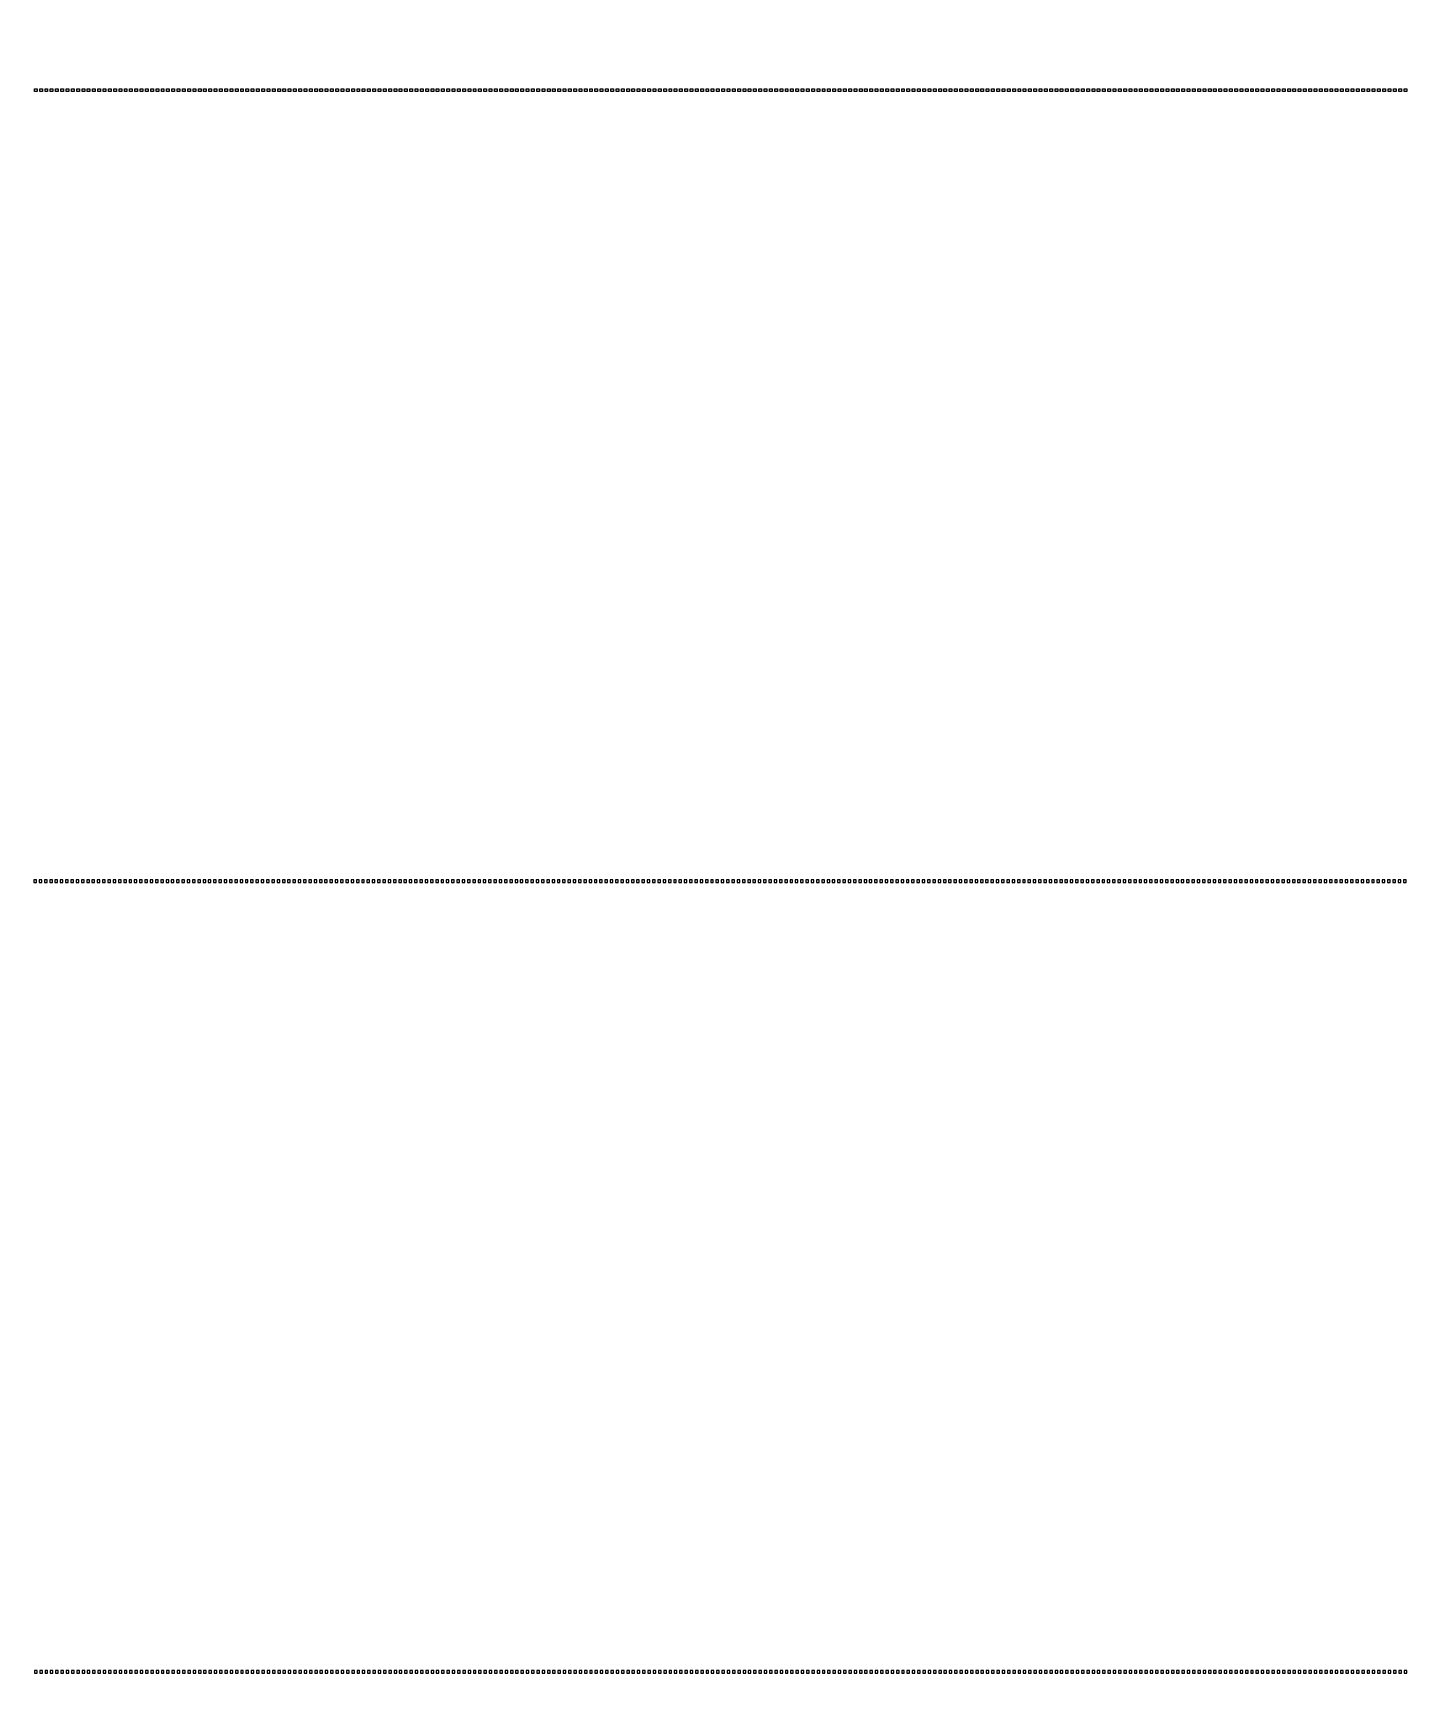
# Model space of a CAD drawing. Header units: inches. Extents: x 734146 to 834146, y 204695 to 304695.
# Drawn here: x 744162 to 745722, y 260605 to 262499 of the extents above; entities that cross this region are included whole.
import ezdxf

# ---------------------------------------------------------------- set-up
doc = ezdxf.new("R2010")
doc.units = ezdxf.units.IN
doc.header["$MEASUREMENT"] = 0

# ---------------------------------------------------------------- blocks, each defined once
blk = doc.blocks.new('*U79')
blk.add_lwpolyline([(-1.5, -1.5), (1.5, -1.5), (1.5, 1.5), (-1.5, 1.5)], close=True)
blk = doc.blocks.new('*U80')
at = {"color": 0, "linetype": 'ByBlock', "lineweight": -2, "transparency": 16777216}
for p in [(1710, 0), (1716, 0), (1722, 0), (1728, 0), (1734, 0), (1740, 0), (1746, 0), (1752, 0), (1758, 0), (1764, 0), (1770, 0), (1776, 0), (1782, 0), (1788, 0), (1794, 0), (1800, 0), (1806, 0), (1812, 0), (1818, 0), (1824, 0), (1830, 0), (1836, 0), (1842, 0), (1848, 0), (1854, 0), (1860, 0), (1866, 0), (1872, 0), (1878, 0), (1884, 0), (1890, 0), (1896, 0), (1902, 0), (1908, 0), (1914, 0), (1920, 0), (1926, 0), (1932, 0), (1938, 0), (1944, 0), (1950, 0), (1956, 0), (1962, 0), (1968, 0), (1974, 0), (1980, 0), (1986, 0), (1992, 0), (1998, 0), (2004, 0), (2010, 0), (2016, 0), (2022, 0), (2028, 0), (2034, 0), (2040, 0), (2046, 0), (2052, 0), (2058, 0), (2064, 0), (2070, 0), (2076, 0), (2082, 0), (2088, 0), (2094, 0), (2100, 0), (2106, 0), (2112, 0), (2118, 0), (2124, 0), (2130, 0), (2136, 0), (2142, 0), (2148, 0), (2154, 0), (2160, 0), (2166, 0), (2172, 0), (2178, 0), (2184, 0), (2190, 0), (2196, 0), (2202, 0), (2208, 0), (2214, 0), (2220, 0), (2226, 0), (2232, 0), (2238, 0), (2244, 0), (2250, 0), (2256, 0), (2262, 0), (2268, 0), (2274, 0), (2280, 0), (2286, 0), (2292, 0), (2298, 0), (2304, 0), (2310, 0), (2316, 0), (2322, 0), (2328, 0), (2334, 0), (2340, 0), (2346, 0), (2352, 0), (2358, 0), (2364, 0), (2370, 0), (2376, 0), (2382, 0), (2388, 0), (2394, 0), (2400, 0), (2406, 0), (2412, 0), (2418, 0), (2424, 0), (2430, 0), (2436, 0), (2442, 0), (2448, 0), (2454, 0), (2460, 0), (2466, 0), (2472, 0), (2478, 0), (2484, 0), (2490, 0), (2496, 0), (2502, 0), (2508, 0), (2514, 0), (2520, 0), (2526, 0), (2532, 0), (2538, 0), (2544, 0), (2550, 0), (2556, 0), (2562, 0), (2568, 0), (2574, 0), (2580, 0), (2586, 0), (2592, 0), (2598, 0), (2604, 0), (2610, 0), (2616, 0), (2622, 0), (2628, 0), (2634, 0), (2640, 0), (2646, 0), (2652, 0), (2658, 0), (2664, 0), (2670, 0), (2676, 0), (2682, 0), (2688, 0), (2694, 0), (2700, 0), (2706, 0), (2712, 0), (2718, 0), (2724, 0), (2730, 0), (2736, 0), (2742, 0), (2748, 0), (2754, 0), (2760, 0), (2766, 0), (2772, 0), (2778, 0), (2784, 0), (2790, 0), (2796, 0), (2802, 0), (2808, 0), (2814, 0), (2820, 0), (2826, 0), (2832, 0), (2838, 0), (2844, 0), (2850, 0), (2856, 0), (2862, 0), (2868, 0), (2874, 0), (2880, 0), (2886, 0), (2892, 0), (2898, 0), (2904, 0), (2910, 0), (2916, 0), (2922, 0), (2928, 0), (2934, 0), (2940, 0), (2946, 0), (2952, 0), (2958, 0), (2964, 0), (2970, 0), (2976, 0), (2982, 0), (2988, 0), (2994, 0), (3000, 0), (3006, 0), (3012, 0), (3018, 0), (3024, 0), (3030, 0), (3036, 0), (3042, 0), (3048, 0), (3054, 0), (3060, 0), (3066, 0), (3072, 0), (3078, 0), (3084, 0), (3090, 0), (3096, 0), (3102, 0), (3108, 0), (3114, 0), (3120, 0), (3126, 0), (3132, 0), (3138, 0), (3144, 0), (3150, 0), (3156, 0), (3162, 0), (3168, 0), (3174, 0), (3180, 0), (3186, 0), (3192, 0), (3198, 0), (3204, 0), (3210, 0), (3216, 0), (3222, 0), (3228, 0), (3234, 0), (3240, 0), (3246, 0), (3252, 0), (3258, 0), (3264, 0)]:
    blk.add_blockref('*U79', p, dxfattribs=at)

msp = doc.modelspace()

# ---------------------------------------------------------------- linework, layer by layer
for points in [[(744163.6, 262436.1), (744166.6, 262436.1), (744166.6, 262433.1), (744163.6, 262433.1)], [(744169.6, 262436.1), (744172.6, 262436.1), (744172.6, 262433.1), (744169.6, 262433.1)], [(744175.6, 262436.1), (744178.6, 262436.1), (744178.6, 262433.1), (744175.6, 262433.1)], [(744181.6, 262436.1), (744184.6, 262436.1), (744184.6, 262433.1), (744181.6, 262433.1)], [(744187.6, 262436.1), (744190.6, 262436.1), (744190.6, 262433.1), (744187.6, 262433.1)], [(744193.6, 262436.1), (744196.6, 262436.1), (744196.6, 262433.1), (744193.6, 262433.1)], [(744199.6, 262436.1), (744202.6, 262436.1), (744202.6, 262433.1), (744199.6, 262433.1)], [(744205.6, 262436.1), (744208.6, 262436.1), (744208.6, 262433.1), (744205.6, 262433.1)], [(744211.6, 262436.1), (744214.6, 262436.1), (744214.6, 262433.1), (744211.6, 262433.1)], [(744217.6, 262436.1), (744220.6, 262436.1), (744220.6, 262433.1), (744217.6, 262433.1)], [(744223.6, 262436.1), (744226.6, 262436.1), (744226.6, 262433.1), (744223.6, 262433.1)], [(744229.6, 262436.1), (744232.6, 262436.1), (744232.6, 262433.1), (744229.6, 262433.1)], [(744235.6, 262436.1), (744238.6, 262436.1), (744238.6, 262433.1), (744235.6, 262433.1)], [(744241.6, 262436.1), (744244.6, 262436.1), (744244.6, 262433.1), (744241.6, 262433.1)], [(744247.6, 262436.1), (744250.6, 262436.1), (744250.6, 262433.1), (744247.6, 262433.1)], [(744253.6, 262436.1), (744256.6, 262436.1), (744256.6, 262433.1), (744253.6, 262433.1)], [(744259.6, 262436.1), (744262.6, 262436.1), (744262.6, 262433.1), (744259.6, 262433.1)], [(744265.6, 262436.1), (744268.6, 262436.1), (744268.6, 262433.1), (744265.6, 262433.1)], [(744271.6, 262436.1), (744274.6, 262436.1), (744274.6, 262433.1), (744271.6, 262433.1)], [(744277.6, 262436.1), (744280.6, 262436.1), (744280.6, 262433.1), (744277.6, 262433.1)], [(744283.6, 262436.1), (744286.6, 262436.1), (744286.6, 262433.1), (744283.6, 262433.1)], [(744289.6, 262436.1), (744292.6, 262436.1), (744292.6, 262433.1), (744289.6, 262433.1)], [(744295.6, 262436.1), (744298.6, 262436.1), (744298.6, 262433.1), (744295.6, 262433.1)], [(744301.6, 262436.1), (744304.6, 262436.1), (744304.6, 262433.1), (744301.6, 262433.1)], [(744307.6, 262436.1), (744310.6, 262436.1), (744310.6, 262433.1), (744307.6, 262433.1)], [(744313.6, 262436.1), (744316.6, 262436.1), (744316.6, 262433.1), (744313.6, 262433.1)], [(744319.6, 262436.1), (744322.6, 262436.1), (744322.6, 262433.1), (744319.6, 262433.1)], [(744325.6, 262436.1), (744328.6, 262436.1), (744328.6, 262433.1), (744325.6, 262433.1)], [(744331.6, 262436.1), (744334.6, 262436.1), (744334.6, 262433.1), (744331.6, 262433.1)], [(744337.6, 262436.1), (744340.6, 262436.1), (744340.6, 262433.1), (744337.6, 262433.1)], [(744343.6, 262436.1), (744346.6, 262436.1), (744346.6, 262433.1), (744343.6, 262433.1)], [(744349.6, 262436.1), (744352.6, 262436.1), (744352.6, 262433.1), (744349.6, 262433.1)], [(744355.6, 262436.1), (744358.6, 262436.1), (744358.6, 262433.1), (744355.6, 262433.1)], [(744361.6, 262436.1), (744364.6, 262436.1), (744364.6, 262433.1), (744361.6, 262433.1)], [(744367.6, 262436.1), (744370.6, 262436.1), (744370.6, 262433.1), (744367.6, 262433.1)], [(744373.6, 262436.1), (744376.6, 262436.1), (744376.6, 262433.1), (744373.6, 262433.1)], [(744379.6, 262436.1), (744382.6, 262436.1), (744382.6, 262433.1), (744379.6, 262433.1)], [(744385.6, 262436.1), (744388.6, 262436.1), (744388.6, 262433.1), (744385.6, 262433.1)], [(744391.6, 262436.1), (744394.6, 262436.1), (744394.6, 262433.1), (744391.6, 262433.1)], [(744397.6, 262436.1), (744400.6, 262436.1), (744400.6, 262433.1), (744397.6, 262433.1)], [(744403.6, 262436.1), (744406.6, 262436.1), (744406.6, 262433.1), (744403.6, 262433.1)], [(744409.6, 262436.1), (744412.6, 262436.1), (744412.6, 262433.1), (744409.6, 262433.1)], [(744415.6, 262436.1), (744418.6, 262436.1), (744418.6, 262433.1), (744415.6, 262433.1)], [(744421.6, 262436.1), (744424.6, 262436.1), (744424.6, 262433.1), (744421.6, 262433.1)], [(744427.6, 262436.1), (744430.6, 262436.1), (744430.6, 262433.1), (744427.6, 262433.1)], [(744433.6, 262436.1), (744436.6, 262436.1), (744436.6, 262433.1), (744433.6, 262433.1)], [(744439.6, 262436.1), (744442.6, 262436.1), (744442.6, 262433.1), (744439.6, 262433.1)], [(744445.6, 262436.1), (744448.6, 262436.1), (744448.6, 262433.1), (744445.6, 262433.1)], [(744451.6, 262436.1), (744454.6, 262436.1), (744454.6, 262433.1), (744451.6, 262433.1)], [(744457.6, 262436.1), (744460.6, 262436.1), (744460.6, 262433.1), (744457.6, 262433.1)], [(744463.6, 262436.1), (744466.6, 262436.1), (744466.6, 262433.1), (744463.6, 262433.1)], [(744469.6, 262436.1), (744472.6, 262436.1), (744472.6, 262433.1), (744469.6, 262433.1)], [(744475.6, 262436.1), (744478.6, 262436.1), (744478.6, 262433.1), (744475.6, 262433.1)], [(744481.6, 262436.1), (744484.6, 262436.1), (744484.6, 262433.1), (744481.6, 262433.1)], [(744487.6, 262436.1), (744490.6, 262436.1), (744490.6, 262433.1), (744487.6, 262433.1)], [(744493.6, 262436.1), (744496.6, 262436.1), (744496.6, 262433.1), (744493.6, 262433.1)], [(744499.6, 262436.1), (744502.6, 262436.1), (744502.6, 262433.1), (744499.6, 262433.1)], [(744505.6, 262436.1), (744508.6, 262436.1), (744508.6, 262433.1), (744505.6, 262433.1)], [(744511.6, 262436.1), (744514.6, 262436.1), (744514.6, 262433.1), (744511.6, 262433.1)], [(744517.6, 262436.1), (744520.6, 262436.1), (744520.6, 262433.1), (744517.6, 262433.1)], [(744523.6, 262436.1), (744526.6, 262436.1), (744526.6, 262433.1), (744523.6, 262433.1)], [(744529.6, 262436.1), (744532.6, 262436.1), (744532.6, 262433.1), (744529.6, 262433.1)], [(744535.6, 262436.1), (744538.6, 262436.1), (744538.6, 262433.1), (744535.6, 262433.1)], [(744541.6, 262436.1), (744544.6, 262436.1), (744544.6, 262433.1), (744541.6, 262433.1)], [(744547.6, 262436.1), (744550.6, 262436.1), (744550.6, 262433.1), (744547.6, 262433.1)], [(744553.6, 262436.1), (744556.6, 262436.1), (744556.6, 262433.1), (744553.6, 262433.1)], [(744559.6, 262436.1), (744562.6, 262436.1), (744562.6, 262433.1), (744559.6, 262433.1)], [(744565.6, 262436.1), (744568.6, 262436.1), (744568.6, 262433.1), (744565.6, 262433.1)], [(744571.6, 262436.1), (744574.6, 262436.1), (744574.6, 262433.1), (744571.6, 262433.1)], [(744577.6, 262436.1), (744580.6, 262436.1), (744580.6, 262433.1), (744577.6, 262433.1)], [(744583.6, 262436.1), (744586.6, 262436.1), (744586.6, 262433.1), (744583.6, 262433.1)], [(744589.6, 262436.1), (744592.6, 262436.1), (744592.6, 262433.1), (744589.6, 262433.1)], [(744595.6, 262436.1), (744598.6, 262436.1), (744598.6, 262433.1), (744595.6, 262433.1)], [(744601.6, 262436.1), (744604.6, 262436.1), (744604.6, 262433.1), (744601.6, 262433.1)], [(744607.6, 262436.1), (744610.6, 262436.1), (744610.6, 262433.1), (744607.6, 262433.1)], [(744613.6, 262436.1), (744616.6, 262436.1), (744616.6, 262433.1), (744613.6, 262433.1)], [(744619.6, 262436.1), (744622.6, 262436.1), (744622.6, 262433.1), (744619.6, 262433.1)], [(744625.6, 262436.1), (744628.6, 262436.1), (744628.6, 262433.1), (744625.6, 262433.1)], [(744631.6, 262436.1), (744634.6, 262436.1), (744634.6, 262433.1), (744631.6, 262433.1)], [(744637.6, 262436.1), (744640.6, 262436.1), (744640.6, 262433.1), (744637.6, 262433.1)], [(744643.6, 262436.1), (744646.6, 262436.1), (744646.6, 262433.1), (744643.6, 262433.1)], [(744649.6, 262436.1), (744652.6, 262436.1), (744652.6, 262433.1), (744649.6, 262433.1)], [(744655.6, 262436.1), (744658.6, 262436.1), (744658.6, 262433.1), (744655.6, 262433.1)], [(744661.6, 262436.1), (744664.6, 262436.1), (744664.6, 262433.1), (744661.6, 262433.1)], [(744667.6, 262436.1), (744670.6, 262436.1), (744670.6, 262433.1), (744667.6, 262433.1)], [(744673.6, 262436.1), (744676.6, 262436.1), (744676.6, 262433.1), (744673.6, 262433.1)], [(744679.6, 262436.1), (744682.6, 262436.1), (744682.6, 262433.1), (744679.6, 262433.1)], [(744685.6, 262436.1), (744688.6, 262436.1), (744688.6, 262433.1), (744685.6, 262433.1)], [(744691.6, 262436.1), (744694.6, 262436.1), (744694.6, 262433.1), (744691.6, 262433.1)], [(744697.6, 262436.1), (744700.6, 262436.1), (744700.6, 262433.1), (744697.6, 262433.1)], [(744703.6, 262436.1), (744706.6, 262436.1), (744706.6, 262433.1), (744703.6, 262433.1)], [(744709.6, 262436.1), (744712.6, 262436.1), (744712.6, 262433.1), (744709.6, 262433.1)], [(744715.6, 262436.1), (744718.6, 262436.1), (744718.6, 262433.1), (744715.6, 262433.1)], [(744721.6, 262436.1), (744724.6, 262436.1), (744724.6, 262433.1), (744721.6, 262433.1)], [(744727.6, 262436.1), (744730.6, 262436.1), (744730.6, 262433.1), (744727.6, 262433.1)], [(744733.6, 262436.1), (744736.6, 262436.1), (744736.6, 262433.1), (744733.6, 262433.1)], [(744739.6, 262436.1), (744742.6, 262436.1), (744742.6, 262433.1), (744739.6, 262433.1)], [(744745.6, 262436.1), (744748.6, 262436.1), (744748.6, 262433.1), (744745.6, 262433.1)], [(744751.6, 262436.1), (744754.6, 262436.1), (744754.6, 262433.1), (744751.6, 262433.1)], [(744757.6, 262436.1), (744760.6, 262436.1), (744760.6, 262433.1), (744757.6, 262433.1)], [(744763.6, 262436.1), (744766.6, 262436.1), (744766.6, 262433.1), (744763.6, 262433.1)], [(744769.6, 262436.1), (744772.6, 262436.1), (744772.6, 262433.1), (744769.6, 262433.1)], [(744775.6, 262436.1), (744778.6, 262436.1), (744778.6, 262433.1), (744775.6, 262433.1)], [(744781.6, 262436.1), (744784.6, 262436.1), (744784.6, 262433.1), (744781.6, 262433.1)], [(744787.6, 262436.1), (744790.6, 262436.1), (744790.6, 262433.1), (744787.6, 262433.1)], [(744793.6, 262436.1), (744796.6, 262436.1), (744796.6, 262433.1), (744793.6, 262433.1)], [(744799.6, 262436.1), (744802.6, 262436.1), (744802.6, 262433.1), (744799.6, 262433.1)], [(744805.6, 262436.1), (744808.6, 262436.1), (744808.6, 262433.1), (744805.6, 262433.1)], [(744811.6, 262436.1), (744814.6, 262436.1), (744814.6, 262433.1), (744811.6, 262433.1)], [(744817.6, 262436.1), (744820.6, 262436.1), (744820.6, 262433.1), (744817.6, 262433.1)], [(744823.6, 262436.1), (744826.6, 262436.1), (744826.6, 262433.1), (744823.6, 262433.1)], [(744829.6, 262436.1), (744832.6, 262436.1), (744832.6, 262433.1), (744829.6, 262433.1)], [(744835.6, 262436.1), (744838.6, 262436.1), (744838.6, 262433.1), (744835.6, 262433.1)], [(744841.6, 262436.1), (744844.6, 262436.1), (744844.6, 262433.1), (744841.6, 262433.1)], [(744847.6, 262436.1), (744850.6, 262436.1), (744850.6, 262433.1), (744847.6, 262433.1)], [(744853.6, 262436.1), (744856.6, 262436.1), (744856.6, 262433.1), (744853.6, 262433.1)], [(744859.6, 262436.1), (744862.6, 262436.1), (744862.6, 262433.1), (744859.6, 262433.1)], [(744865.6, 262436.1), (744868.6, 262436.1), (744868.6, 262433.1), (744865.6, 262433.1)], [(744871.6, 262436.1), (744874.6, 262436.1), (744874.6, 262433.1), (744871.6, 262433.1)], [(744877.6, 262436.1), (744880.6, 262436.1), (744880.6, 262433.1), (744877.6, 262433.1)], [(744883.6, 262436.1), (744886.6, 262436.1), (744886.6, 262433.1), (744883.6, 262433.1)], [(744889.6, 262436.1), (744892.6, 262436.1), (744892.6, 262433.1), (744889.6, 262433.1)], [(744895.6, 262436.1), (744898.6, 262436.1), (744898.6, 262433.1), (744895.6, 262433.1)], [(744901.6, 262436.1), (744904.6, 262436.1), (744904.6, 262433.1), (744901.6, 262433.1)], [(744907.6, 262436.1), (744910.6, 262436.1), (744910.6, 262433.1), (744907.6, 262433.1)], [(744913.6, 262436.1), (744916.6, 262436.1), (744916.6, 262433.1), (744913.6, 262433.1)], [(744919.6, 262436.1), (744922.6, 262436.1), (744922.6, 262433.1), (744919.6, 262433.1)], [(744925.6, 262436.1), (744928.6, 262436.1), (744928.6, 262433.1), (744925.6, 262433.1)], [(744931.6, 262436.1), (744934.6, 262436.1), (744934.6, 262433.1), (744931.6, 262433.1)], [(744937.6, 262436.1), (744940.6, 262436.1), (744940.6, 262433.1), (744937.6, 262433.1)], [(744943.6, 262436.1), (744946.6, 262436.1), (744946.6, 262433.1), (744943.6, 262433.1)], [(744949.6, 262436.1), (744952.6, 262436.1), (744952.6, 262433.1), (744949.6, 262433.1)], [(744955.6, 262436.1), (744958.6, 262436.1), (744958.6, 262433.1), (744955.6, 262433.1)], [(744961.6, 262436.1), (744964.6, 262436.1), (744964.6, 262433.1), (744961.6, 262433.1)], [(744967.6, 262436.1), (744970.6, 262436.1), (744970.6, 262433.1), (744967.6, 262433.1)], [(744973.6, 262436.1), (744976.6, 262436.1), (744976.6, 262433.1), (744973.6, 262433.1)], [(744979.6, 262436.1), (744982.6, 262436.1), (744982.6, 262433.1), (744979.6, 262433.1)], [(744985.6, 262436.1), (744988.6, 262436.1), (744988.6, 262433.1), (744985.6, 262433.1)], [(744991.6, 262436.1), (744994.6, 262436.1), (744994.6, 262433.1), (744991.6, 262433.1)], [(744997.6, 262436.1), (745000.6, 262436.1), (745000.6, 262433.1), (744997.6, 262433.1)], [(745003.6, 262436.1), (745006.6, 262436.1), (745006.6, 262433.1), (745003.6, 262433.1)], [(745009.6, 262436.1), (745012.6, 262436.1), (745012.6, 262433.1), (745009.6, 262433.1)], [(745015.6, 262436.1), (745018.6, 262436.1), (745018.6, 262433.1), (745015.6, 262433.1)], [(745021.6, 262436.1), (745024.6, 262436.1), (745024.6, 262433.1), (745021.6, 262433.1)], [(745027.6, 262436.1), (745030.6, 262436.1), (745030.6, 262433.1), (745027.6, 262433.1)], [(745033.6, 262436.1), (745036.6, 262436.1), (745036.6, 262433.1), (745033.6, 262433.1)], [(745039.6, 262436.1), (745042.6, 262436.1), (745042.6, 262433.1), (745039.6, 262433.1)], [(745045.6, 262436.1), (745048.6, 262436.1), (745048.6, 262433.1), (745045.6, 262433.1)], [(745051.6, 262436.1), (745054.6, 262436.1), (745054.6, 262433.1), (745051.6, 262433.1)], [(745057.6, 262436.1), (745060.6, 262436.1), (745060.6, 262433.1), (745057.6, 262433.1)], [(745063.6, 262436.1), (745066.6, 262436.1), (745066.6, 262433.1), (745063.6, 262433.1)], [(745069.6, 262436.1), (745072.6, 262436.1), (745072.6, 262433.1), (745069.6, 262433.1)], [(745075.6, 262436.1), (745078.6, 262436.1), (745078.6, 262433.1), (745075.6, 262433.1)], [(745081.6, 262436.1), (745084.6, 262436.1), (745084.6, 262433.1), (745081.6, 262433.1)], [(745087.6, 262436.1), (745090.6, 262436.1), (745090.6, 262433.1), (745087.6, 262433.1)], [(745093.6, 262436.1), (745096.6, 262436.1), (745096.6, 262433.1), (745093.6, 262433.1)], [(745099.6, 262436.1), (745102.6, 262436.1), (745102.6, 262433.1), (745099.6, 262433.1)], [(745105.6, 262436.1), (745108.6, 262436.1), (745108.6, 262433.1), (745105.6, 262433.1)], [(745111.6, 262436.1), (745114.6, 262436.1), (745114.6, 262433.1), (745111.6, 262433.1)], [(745117.6, 262436.1), (745120.6, 262436.1), (745120.6, 262433.1), (745117.6, 262433.1)], [(745123.6, 262436.1), (745126.6, 262436.1), (745126.6, 262433.1), (745123.6, 262433.1)], [(745129.6, 262436.1), (745132.6, 262436.1), (745132.6, 262433.1), (745129.6, 262433.1)], [(745135.6, 262436.1), (745138.6, 262436.1), (745138.6, 262433.1), (745135.6, 262433.1)], [(745141.6, 262436.1), (745144.6, 262436.1), (745144.6, 262433.1), (745141.6, 262433.1)], [(745147.6, 262436.1), (745150.6, 262436.1), (745150.6, 262433.1), (745147.6, 262433.1)], [(745153.6, 262436.1), (745156.6, 262436.1), (745156.6, 262433.1), (745153.6, 262433.1)], [(745159.6, 262436.1), (745162.6, 262436.1), (745162.6, 262433.1), (745159.6, 262433.1)], [(745165.6, 262436.1), (745168.6, 262436.1), (745168.6, 262433.1), (745165.6, 262433.1)], [(745171.6, 262436.1), (745174.6, 262436.1), (745174.6, 262433.1), (745171.6, 262433.1)], [(745177.6, 262436.1), (745180.6, 262436.1), (745180.6, 262433.1), (745177.6, 262433.1)], [(745183.6, 262436.1), (745186.6, 262436.1), (745186.6, 262433.1), (745183.6, 262433.1)], [(745189.6, 262436.1), (745192.6, 262436.1), (745192.6, 262433.1), (745189.6, 262433.1)], [(745195.6, 262436.1), (745198.6, 262436.1), (745198.6, 262433.1), (745195.6, 262433.1)], [(745201.6, 262436.1), (745204.6, 262436.1), (745204.6, 262433.1), (745201.6, 262433.1)], [(745207.6, 262436.1), (745210.6, 262436.1), (745210.6, 262433.1), (745207.6, 262433.1)], [(745213.6, 262436.1), (745216.6, 262436.1), (745216.6, 262433.1), (745213.6, 262433.1)], [(745219.6, 262436.1), (745222.6, 262436.1), (745222.6, 262433.1), (745219.6, 262433.1)], [(745225.6, 262436.1), (745228.6, 262436.1), (745228.6, 262433.1), (745225.6, 262433.1)], [(745231.6, 262436.1), (745234.6, 262436.1), (745234.6, 262433.1), (745231.6, 262433.1)], [(745237.6, 262436.1), (745240.6, 262436.1), (745240.6, 262433.1), (745237.6, 262433.1)], [(745243.6, 262436.1), (745246.6, 262436.1), (745246.6, 262433.1), (745243.6, 262433.1)], [(745249.6, 262436.1), (745252.6, 262436.1), (745252.6, 262433.1), (745249.6, 262433.1)], [(745255.6, 262436.1), (745258.6, 262436.1), (745258.6, 262433.1), (745255.6, 262433.1)], [(745261.6, 262436.1), (745264.6, 262436.1), (745264.6, 262433.1), (745261.6, 262433.1)], [(745267.6, 262436.1), (745270.6, 262436.1), (745270.6, 262433.1), (745267.6, 262433.1)], [(745273.6, 262436.1), (745276.6, 262436.1), (745276.6, 262433.1), (745273.6, 262433.1)], [(745279.6, 262436.1), (745282.6, 262436.1), (745282.6, 262433.1), (745279.6, 262433.1)], [(745285.6, 262436.1), (745288.6, 262436.1), (745288.6, 262433.1), (745285.6, 262433.1)], [(745291.6, 262436.1), (745294.6, 262436.1), (745294.6, 262433.1), (745291.6, 262433.1)], [(745297.6, 262436.1), (745300.6, 262436.1), (745300.6, 262433.1), (745297.6, 262433.1)], [(745303.6, 262436.1), (745306.6, 262436.1), (745306.6, 262433.1), (745303.6, 262433.1)], [(745309.6, 262436.1), (745312.6, 262436.1), (745312.6, 262433.1), (745309.6, 262433.1)], [(745315.6, 262436.1), (745318.6, 262436.1), (745318.6, 262433.1), (745315.6, 262433.1)], [(745321.6, 262436.1), (745324.6, 262436.1), (745324.6, 262433.1), (745321.6, 262433.1)], [(745327.6, 262436.1), (745330.6, 262436.1), (745330.6, 262433.1), (745327.6, 262433.1)], [(745333.6, 262436.1), (745336.6, 262436.1), (745336.6, 262433.1), (745333.6, 262433.1)], [(745339.6, 262436.1), (745342.6, 262436.1), (745342.6, 262433.1), (745339.6, 262433.1)], [(745345.6, 262436.1), (745348.6, 262436.1), (745348.6, 262433.1), (745345.6, 262433.1)], [(745351.6, 262436.1), (745354.6, 262436.1), (745354.6, 262433.1), (745351.6, 262433.1)], [(745357.6, 262436.1), (745360.6, 262436.1), (745360.6, 262433.1), (745357.6, 262433.1)], [(745363.6, 262436.1), (745366.6, 262436.1), (745366.6, 262433.1), (745363.6, 262433.1)], [(745369.6, 262436.1), (745372.6, 262436.1), (745372.6, 262433.1), (745369.6, 262433.1)], [(745375.6, 262436.1), (745378.6, 262436.1), (745378.6, 262433.1), (745375.6, 262433.1)], [(745381.6, 262436.1), (745384.6, 262436.1), (745384.6, 262433.1), (745381.6, 262433.1)], [(745387.6, 262436.1), (745390.6, 262436.1), (745390.6, 262433.1), (745387.6, 262433.1)], [(745393.6, 262436.1), (745396.6, 262436.1), (745396.6, 262433.1), (745393.6, 262433.1)], [(745399.6, 262436.1), (745402.6, 262436.1), (745402.6, 262433.1), (745399.6, 262433.1)], [(745405.6, 262436.1), (745408.6, 262436.1), (745408.6, 262433.1), (745405.6, 262433.1)], [(745411.6, 262436.1), (745414.6, 262436.1), (745414.6, 262433.1), (745411.6, 262433.1)], [(745417.6, 262436.1), (745420.6, 262436.1), (745420.6, 262433.1), (745417.6, 262433.1)], [(745423.6, 262436.1), (745426.6, 262436.1), (745426.6, 262433.1), (745423.6, 262433.1)], [(745429.6, 262436.1), (745432.6, 262436.1), (745432.6, 262433.1), (745429.6, 262433.1)], [(745435.6, 262436.1), (745438.6, 262436.1), (745438.6, 262433.1), (745435.6, 262433.1)], [(745441.6, 262436.1), (745444.6, 262436.1), (745444.6, 262433.1), (745441.6, 262433.1)], [(745447.6, 262436.1), (745450.6, 262436.1), (745450.6, 262433.1), (745447.6, 262433.1)], [(745453.6, 262436.1), (745456.6, 262436.1), (745456.6, 262433.1), (745453.6, 262433.1)], [(745459.6, 262436.1), (745462.6, 262436.1), (745462.6, 262433.1), (745459.6, 262433.1)], [(745465.6, 262436.1), (745468.6, 262436.1), (745468.6, 262433.1), (745465.6, 262433.1)], [(745471.6, 262436.1), (745474.6, 262436.1), (745474.6, 262433.1), (745471.6, 262433.1)], [(745477.6, 262436.1), (745480.6, 262436.1), (745480.6, 262433.1), (745477.6, 262433.1)], [(745483.6, 262436.1), (745486.6, 262436.1), (745486.6, 262433.1), (745483.6, 262433.1)], [(745489.6, 262436.1), (745492.6, 262436.1), (745492.6, 262433.1), (745489.6, 262433.1)], [(745495.6, 262436.1), (745498.6, 262436.1), (745498.6, 262433.1), (745495.6, 262433.1)], [(745501.6, 262436.1), (745504.6, 262436.1), (745504.6, 262433.1), (745501.6, 262433.1)], [(745507.6, 262436.1), (745510.6, 262436.1), (745510.6, 262433.1), (745507.6, 262433.1)], [(745513.6, 262436.1), (745516.6, 262436.1), (745516.6, 262433.1), (745513.6, 262433.1)], [(745519.6, 262436.1), (745522.6, 262436.1), (745522.6, 262433.1), (745519.6, 262433.1)], [(745525.6, 262436.1), (745528.6, 262436.1), (745528.6, 262433.1), (745525.6, 262433.1)], [(745531.6, 262436.1), (745534.6, 262436.1), (745534.6, 262433.1), (745531.6, 262433.1)], [(745537.6, 262436.1), (745540.6, 262436.1), (745540.6, 262433.1), (745537.6, 262433.1)], [(745543.6, 262436.1), (745546.6, 262436.1), (745546.6, 262433.1), (745543.6, 262433.1)], [(745549.6, 262436.1), (745552.6, 262436.1), (745552.6, 262433.1), (745549.6, 262433.1)], [(745555.6, 262436.1), (745558.6, 262436.1), (745558.6, 262433.1), (745555.6, 262433.1)], [(745561.6, 262436.1), (745564.6, 262436.1), (745564.6, 262433.1), (745561.6, 262433.1)], [(745567.6, 262436.1), (745570.6, 262436.1), (745570.6, 262433.1), (745567.6, 262433.1)], [(745573.6, 262436.1), (745576.6, 262436.1), (745576.6, 262433.1), (745573.6, 262433.1)], [(745579.6, 262436.1), (745582.6, 262436.1), (745582.6, 262433.1), (745579.6, 262433.1)], [(745585.6, 262436.1), (745588.6, 262436.1), (745588.6, 262433.1), (745585.6, 262433.1)], [(745591.6, 262436.1), (745594.6, 262436.1), (745594.6, 262433.1), (745591.6, 262433.1)], [(745597.6, 262436.1), (745600.6, 262436.1), (745600.6, 262433.1), (745597.6, 262433.1)], [(745603.6, 262436.1), (745606.6, 262436.1), (745606.6, 262433.1), (745603.6, 262433.1)], [(745609.6, 262436.1), (745612.6, 262436.1), (745612.6, 262433.1), (745609.6, 262433.1)], [(745615.6, 262436.1), (745618.6, 262436.1), (745618.6, 262433.1), (745615.6, 262433.1)], [(745621.6, 262436.1), (745624.6, 262436.1), (745624.6, 262433.1), (745621.6, 262433.1)], [(745627.6, 262436.1), (745630.6, 262436.1), (745630.6, 262433.1), (745627.6, 262433.1)], [(745633.6, 262436.1), (745636.6, 262436.1), (745636.6, 262433.1), (745633.6, 262433.1)], [(745639.6, 262436.1), (745642.6, 262436.1), (745642.6, 262433.1), (745639.6, 262433.1)], [(745645.6, 262436.1), (745648.6, 262436.1), (745648.6, 262433.1), (745645.6, 262433.1)], [(745651.6, 262436.1), (745654.6, 262436.1), (745654.6, 262433.1), (745651.6, 262433.1)], [(745657.6, 262436.1), (745660.6, 262436.1), (745660.6, 262433.1), (745657.6, 262433.1)], [(745663.6, 262436.1), (745666.6, 262436.1), (745666.6, 262433.1), (745663.6, 262433.1)], [(745669.6, 262436.1), (745672.6, 262436.1), (745672.6, 262433.1), (745669.6, 262433.1)], [(745675.6, 262436.1), (745678.6, 262436.1), (745678.6, 262433.1), (745675.6, 262433.1)], [(745681.6, 262436.1), (745684.6, 262436.1), (745684.6, 262433.1), (745681.6, 262433.1)], [(745687.6, 262436.1), (745690.6, 262436.1), (745690.6, 262433.1), (745687.6, 262433.1)], [(745693.6, 262436.1), (745696.6, 262436.1), (745696.6, 262433.1), (745693.6, 262433.1)], [(745699.6, 262436.1), (745702.6, 262436.1), (745702.6, 262433.1), (745699.6, 262433.1)], [(745705.6, 262436.1), (745708.6, 262436.1), (745708.6, 262433.1), (745705.6, 262433.1)], [(745711.6, 262436.1), (745714.6, 262436.1), (745714.6, 262433.1), (745711.6, 262433.1)], [(745717.6, 262436.1), (745720.6, 262436.1), (745720.6, 262433.1), (745717.6, 262433.1)], [(744163.6, 260638.1), (744166.6, 260638.1), (744166.6, 260641.1), (744163.6, 260641.1)], [(744169.6, 260638.1), (744172.6, 260638.1), (744172.6, 260641.1), (744169.6, 260641.1)], [(744175.6, 260638.1), (744178.6, 260638.1), (744178.6, 260641.1), (744175.6, 260641.1)], [(744181.6, 260638.1), (744184.6, 260638.1), (744184.6, 260641.1), (744181.6, 260641.1)], [(744187.6, 260638.1), (744190.6, 260638.1), (744190.6, 260641.1), (744187.6, 260641.1)], [(744193.6, 260638.1), (744196.6, 260638.1), (744196.6, 260641.1), (744193.6, 260641.1)], [(744199.6, 260638.1), (744202.6, 260638.1), (744202.6, 260641.1), (744199.6, 260641.1)], [(744205.6, 260638.1), (744208.6, 260638.1), (744208.6, 260641.1), (744205.6, 260641.1)], [(744211.6, 260638.1), (744214.6, 260638.1), (744214.6, 260641.1), (744211.6, 260641.1)], [(744217.6, 260638.1), (744220.6, 260638.1), (744220.6, 260641.1), (744217.6, 260641.1)], [(744223.6, 260638.1), (744226.6, 260638.1), (744226.6, 260641.1), (744223.6, 260641.1)], [(744229.6, 260638.1), (744232.6, 260638.1), (744232.6, 260641.1), (744229.6, 260641.1)], [(744235.6, 260638.1), (744238.6, 260638.1), (744238.6, 260641.1), (744235.6, 260641.1)], [(744241.6, 260638.1), (744244.6, 260638.1), (744244.6, 260641.1), (744241.6, 260641.1)], [(744247.6, 260638.1), (744250.6, 260638.1), (744250.6, 260641.1), (744247.6, 260641.1)], [(744253.6, 260638.1), (744256.6, 260638.1), (744256.6, 260641.1), (744253.6, 260641.1)], [(744259.6, 260638.1), (744262.6, 260638.1), (744262.6, 260641.1), (744259.6, 260641.1)], [(744265.6, 260638.1), (744268.6, 260638.1), (744268.6, 260641.1), (744265.6, 260641.1)], [(744271.6, 260638.1), (744274.6, 260638.1), (744274.6, 260641.1), (744271.6, 260641.1)], [(744277.6, 260638.1), (744280.6, 260638.1), (744280.6, 260641.1), (744277.6, 260641.1)], [(744283.6, 260638.1), (744286.6, 260638.1), (744286.6, 260641.1), (744283.6, 260641.1)], [(744289.6, 260638.1), (744292.6, 260638.1), (744292.6, 260641.1), (744289.6, 260641.1)], [(744295.6, 260638.1), (744298.6, 260638.1), (744298.6, 260641.1), (744295.6, 260641.1)], [(744301.6, 260638.1), (744304.6, 260638.1), (744304.6, 260641.1), (744301.6, 260641.1)], [(744307.6, 260638.1), (744310.6, 260638.1), (744310.6, 260641.1), (744307.6, 260641.1)], [(744313.6, 260638.1), (744316.6, 260638.1), (744316.6, 260641.1), (744313.6, 260641.1)], [(744319.6, 260638.1), (744322.6, 260638.1), (744322.6, 260641.1), (744319.6, 260641.1)], [(744325.6, 260638.1), (744328.6, 260638.1), (744328.6, 260641.1), (744325.6, 260641.1)], [(744331.6, 260638.1), (744334.6, 260638.1), (744334.6, 260641.1), (744331.6, 260641.1)], [(744337.6, 260638.1), (744340.6, 260638.1), (744340.6, 260641.1), (744337.6, 260641.1)], [(744343.6, 260638.1), (744346.6, 260638.1), (744346.6, 260641.1), (744343.6, 260641.1)], [(744349.6, 260638.1), (744352.6, 260638.1), (744352.6, 260641.1), (744349.6, 260641.1)], [(744355.6, 260638.1), (744358.6, 260638.1), (744358.6, 260641.1), (744355.6, 260641.1)], [(744361.6, 260638.1), (744364.6, 260638.1), (744364.6, 260641.1), (744361.6, 260641.1)], [(744367.6, 260638.1), (744370.6, 260638.1), (744370.6, 260641.1), (744367.6, 260641.1)], [(744373.6, 260638.1), (744376.6, 260638.1), (744376.6, 260641.1), (744373.6, 260641.1)], [(744379.6, 260638.1), (744382.6, 260638.1), (744382.6, 260641.1), (744379.6, 260641.1)], [(744385.6, 260638.1), (744388.6, 260638.1), (744388.6, 260641.1), (744385.6, 260641.1)], [(744391.6, 260638.1), (744394.6, 260638.1), (744394.6, 260641.1), (744391.6, 260641.1)], [(744397.6, 260638.1), (744400.6, 260638.1), (744400.6, 260641.1), (744397.6, 260641.1)], [(744403.6, 260638.1), (744406.6, 260638.1), (744406.6, 260641.1), (744403.6, 260641.1)], [(744409.6, 260638.1), (744412.6, 260638.1), (744412.6, 260641.1), (744409.6, 260641.1)], [(744415.6, 260638.1), (744418.6, 260638.1), (744418.6, 260641.1), (744415.6, 260641.1)], [(744421.6, 260638.1), (744424.6, 260638.1), (744424.6, 260641.1), (744421.6, 260641.1)], [(744427.6, 260638.1), (744430.6, 260638.1), (744430.6, 260641.1), (744427.6, 260641.1)], [(744433.6, 260638.1), (744436.6, 260638.1), (744436.6, 260641.1), (744433.6, 260641.1)], [(744439.6, 260638.1), (744442.6, 260638.1), (744442.6, 260641.1), (744439.6, 260641.1)], [(744445.6, 260638.1), (744448.6, 260638.1), (744448.6, 260641.1), (744445.6, 260641.1)], [(744451.6, 260638.1), (744454.6, 260638.1), (744454.6, 260641.1), (744451.6, 260641.1)], [(744457.6, 260638.1), (744460.6, 260638.1), (744460.6, 260641.1), (744457.6, 260641.1)], [(744463.6, 260638.1), (744466.6, 260638.1), (744466.6, 260641.1), (744463.6, 260641.1)], [(744469.6, 260638.1), (744472.6, 260638.1), (744472.6, 260641.1), (744469.6, 260641.1)], [(744475.6, 260638.1), (744478.6, 260638.1), (744478.6, 260641.1), (744475.6, 260641.1)], [(744481.6, 260638.1), (744484.6, 260638.1), (744484.6, 260641.1), (744481.6, 260641.1)], [(744487.6, 260638.1), (744490.6, 260638.1), (744490.6, 260641.1), (744487.6, 260641.1)], [(744493.6, 260638.1), (744496.6, 260638.1), (744496.6, 260641.1), (744493.6, 260641.1)], [(744499.6, 260638.1), (744502.6, 260638.1), (744502.6, 260641.1), (744499.6, 260641.1)], [(744505.6, 260638.1), (744508.6, 260638.1), (744508.6, 260641.1), (744505.6, 260641.1)], [(744511.6, 260638.1), (744514.6, 260638.1), (744514.6, 260641.1), (744511.6, 260641.1)], [(744517.6, 260638.1), (744520.6, 260638.1), (744520.6, 260641.1), (744517.6, 260641.1)], [(744523.6, 260638.1), (744526.6, 260638.1), (744526.6, 260641.1), (744523.6, 260641.1)], [(744529.6, 260638.1), (744532.6, 260638.1), (744532.6, 260641.1), (744529.6, 260641.1)], [(744535.6, 260638.1), (744538.6, 260638.1), (744538.6, 260641.1), (744535.6, 260641.1)], [(744541.6, 260638.1), (744544.6, 260638.1), (744544.6, 260641.1), (744541.6, 260641.1)], [(744547.6, 260638.1), (744550.6, 260638.1), (744550.6, 260641.1), (744547.6, 260641.1)], [(744553.6, 260638.1), (744556.6, 260638.1), (744556.6, 260641.1), (744553.6, 260641.1)], [(744559.6, 260638.1), (744562.6, 260638.1), (744562.6, 260641.1), (744559.6, 260641.1)], [(744565.6, 260638.1), (744568.6, 260638.1), (744568.6, 260641.1), (744565.6, 260641.1)], [(744571.6, 260638.1), (744574.6, 260638.1), (744574.6, 260641.1), (744571.6, 260641.1)], [(744577.6, 260638.1), (744580.6, 260638.1), (744580.6, 260641.1), (744577.6, 260641.1)], [(744583.6, 260638.1), (744586.6, 260638.1), (744586.6, 260641.1), (744583.6, 260641.1)], [(744589.6, 260638.1), (744592.6, 260638.1), (744592.6, 260641.1), (744589.6, 260641.1)], [(744595.6, 260638.1), (744598.6, 260638.1), (744598.6, 260641.1), (744595.6, 260641.1)], [(744601.6, 260638.1), (744604.6, 260638.1), (744604.6, 260641.1), (744601.6, 260641.1)], [(744607.6, 260638.1), (744610.6, 260638.1), (744610.6, 260641.1), (744607.6, 260641.1)], [(744613.6, 260638.1), (744616.6, 260638.1), (744616.6, 260641.1), (744613.6, 260641.1)], [(744619.6, 260638.1), (744622.6, 260638.1), (744622.6, 260641.1), (744619.6, 260641.1)], [(744625.6, 260638.1), (744628.6, 260638.1), (744628.6, 260641.1), (744625.6, 260641.1)], [(744631.6, 260638.1), (744634.6, 260638.1), (744634.6, 260641.1), (744631.6, 260641.1)], [(744637.6, 260638.1), (744640.6, 260638.1), (744640.6, 260641.1), (744637.6, 260641.1)], [(744643.6, 260638.1), (744646.6, 260638.1), (744646.6, 260641.1), (744643.6, 260641.1)], [(744649.6, 260638.1), (744652.6, 260638.1), (744652.6, 260641.1), (744649.6, 260641.1)], [(744655.6, 260638.1), (744658.6, 260638.1), (744658.6, 260641.1), (744655.6, 260641.1)], [(744661.6, 260638.1), (744664.6, 260638.1), (744664.6, 260641.1), (744661.6, 260641.1)], [(744667.6, 260638.1), (744670.6, 260638.1), (744670.6, 260641.1), (744667.6, 260641.1)], [(744673.6, 260638.1), (744676.6, 260638.1), (744676.6, 260641.1), (744673.6, 260641.1)], [(744679.6, 260638.1), (744682.6, 260638.1), (744682.6, 260641.1), (744679.6, 260641.1)], [(744685.6, 260638.1), (744688.6, 260638.1), (744688.6, 260641.1), (744685.6, 260641.1)], [(744691.6, 260638.1), (744694.6, 260638.1), (744694.6, 260641.1), (744691.6, 260641.1)], [(744697.6, 260638.1), (744700.6, 260638.1), (744700.6, 260641.1), (744697.6, 260641.1)], [(744703.6, 260638.1), (744706.6, 260638.1), (744706.6, 260641.1), (744703.6, 260641.1)], [(744709.6, 260638.1), (744712.6, 260638.1), (744712.6, 260641.1), (744709.6, 260641.1)], [(744715.6, 260638.1), (744718.6, 260638.1), (744718.6, 260641.1), (744715.6, 260641.1)], [(744721.6, 260638.1), (744724.6, 260638.1), (744724.6, 260641.1), (744721.6, 260641.1)], [(744727.6, 260638.1), (744730.6, 260638.1), (744730.6, 260641.1), (744727.6, 260641.1)], [(744733.6, 260638.1), (744736.6, 260638.1), (744736.6, 260641.1), (744733.6, 260641.1)], [(744739.6, 260638.1), (744742.6, 260638.1), (744742.6, 260641.1), (744739.6, 260641.1)], [(744745.6, 260638.1), (744748.6, 260638.1), (744748.6, 260641.1), (744745.6, 260641.1)], [(744751.6, 260638.1), (744754.6, 260638.1), (744754.6, 260641.1), (744751.6, 260641.1)], [(744757.6, 260638.1), (744760.6, 260638.1), (744760.6, 260641.1), (744757.6, 260641.1)], [(744763.6, 260638.1), (744766.6, 260638.1), (744766.6, 260641.1), (744763.6, 260641.1)], [(744769.6, 260638.1), (744772.6, 260638.1), (744772.6, 260641.1), (744769.6, 260641.1)], [(744775.6, 260638.1), (744778.6, 260638.1), (744778.6, 260641.1), (744775.6, 260641.1)], [(744781.6, 260638.1), (744784.6, 260638.1), (744784.6, 260641.1), (744781.6, 260641.1)], [(744787.6, 260638.1), (744790.6, 260638.1), (744790.6, 260641.1), (744787.6, 260641.1)], [(744793.6, 260638.1), (744796.6, 260638.1), (744796.6, 260641.1), (744793.6, 260641.1)], [(744799.6, 260638.1), (744802.6, 260638.1), (744802.6, 260641.1), (744799.6, 260641.1)], [(744805.6, 260638.1), (744808.6, 260638.1), (744808.6, 260641.1), (744805.6, 260641.1)], [(744811.6, 260638.1), (744814.6, 260638.1), (744814.6, 260641.1), (744811.6, 260641.1)], [(744817.6, 260638.1), (744820.6, 260638.1), (744820.6, 260641.1), (744817.6, 260641.1)], [(744823.6, 260638.1), (744826.6, 260638.1), (744826.6, 260641.1), (744823.6, 260641.1)], [(744829.6, 260638.1), (744832.6, 260638.1), (744832.6, 260641.1), (744829.6, 260641.1)], [(744835.6, 260638.1), (744838.6, 260638.1), (744838.6, 260641.1), (744835.6, 260641.1)], [(744841.6, 260638.1), (744844.6, 260638.1), (744844.6, 260641.1), (744841.6, 260641.1)], [(744847.6, 260638.1), (744850.6, 260638.1), (744850.6, 260641.1), (744847.6, 260641.1)], [(744853.6, 260638.1), (744856.6, 260638.1), (744856.6, 260641.1), (744853.6, 260641.1)], [(744859.6, 260638.1), (744862.6, 260638.1), (744862.6, 260641.1), (744859.6, 260641.1)], [(744865.6, 260638.1), (744868.6, 260638.1), (744868.6, 260641.1), (744865.6, 260641.1)], [(744871.6, 260638.1), (744874.6, 260638.1), (744874.6, 260641.1), (744871.6, 260641.1)], [(744877.6, 260638.1), (744880.6, 260638.1), (744880.6, 260641.1), (744877.6, 260641.1)], [(744883.6, 260638.1), (744886.6, 260638.1), (744886.6, 260641.1), (744883.6, 260641.1)], [(744889.6, 260638.1), (744892.6, 260638.1), (744892.6, 260641.1), (744889.6, 260641.1)], [(744895.6, 260638.1), (744898.6, 260638.1), (744898.6, 260641.1), (744895.6, 260641.1)], [(744901.6, 260638.1), (744904.6, 260638.1), (744904.6, 260641.1), (744901.6, 260641.1)], [(744907.6, 260638.1), (744910.6, 260638.1), (744910.6, 260641.1), (744907.6, 260641.1)], [(744913.6, 260638.1), (744916.6, 260638.1), (744916.6, 260641.1), (744913.6, 260641.1)], [(744919.6, 260638.1), (744922.6, 260638.1), (744922.6, 260641.1), (744919.6, 260641.1)], [(744925.6, 260638.1), (744928.6, 260638.1), (744928.6, 260641.1), (744925.6, 260641.1)], [(744931.6, 260638.1), (744934.6, 260638.1), (744934.6, 260641.1), (744931.6, 260641.1)], [(744937.6, 260638.1), (744940.6, 260638.1), (744940.6, 260641.1), (744937.6, 260641.1)], [(744943.6, 260638.1), (744946.6, 260638.1), (744946.6, 260641.1), (744943.6, 260641.1)], [(744949.6, 260638.1), (744952.6, 260638.1), (744952.6, 260641.1), (744949.6, 260641.1)], [(744955.6, 260638.1), (744958.6, 260638.1), (744958.6, 260641.1), (744955.6, 260641.1)], [(744961.6, 260638.1), (744964.6, 260638.1), (744964.6, 260641.1), (744961.6, 260641.1)], [(744967.6, 260638.1), (744970.6, 260638.1), (744970.6, 260641.1), (744967.6, 260641.1)], [(744973.6, 260638.1), (744976.6, 260638.1), (744976.6, 260641.1), (744973.6, 260641.1)], [(744979.6, 260638.1), (744982.6, 260638.1), (744982.6, 260641.1), (744979.6, 260641.1)], [(744985.6, 260638.1), (744988.6, 260638.1), (744988.6, 260641.1), (744985.6, 260641.1)], [(744991.6, 260638.1), (744994.6, 260638.1), (744994.6, 260641.1), (744991.6, 260641.1)], [(744997.6, 260638.1), (745000.6, 260638.1), (745000.6, 260641.1), (744997.6, 260641.1)], [(745003.6, 260638.1), (745006.6, 260638.1), (745006.6, 260641.1), (745003.6, 260641.1)], [(745009.6, 260638.1), (745012.6, 260638.1), (745012.6, 260641.1), (745009.6, 260641.1)], [(745015.6, 260638.1), (745018.6, 260638.1), (745018.6, 260641.1), (745015.6, 260641.1)], [(745021.6, 260638.1), (745024.6, 260638.1), (745024.6, 260641.1), (745021.6, 260641.1)], [(745027.6, 260638.1), (745030.6, 260638.1), (745030.6, 260641.1), (745027.6, 260641.1)], [(745033.6, 260638.1), (745036.6, 260638.1), (745036.6, 260641.1), (745033.6, 260641.1)], [(745039.6, 260638.1), (745042.6, 260638.1), (745042.6, 260641.1), (745039.6, 260641.1)], [(745045.6, 260638.1), (745048.6, 260638.1), (745048.6, 260641.1), (745045.6, 260641.1)], [(745051.6, 260638.1), (745054.6, 260638.1), (745054.6, 260641.1), (745051.6, 260641.1)], [(745057.6, 260638.1), (745060.6, 260638.1), (745060.6, 260641.1), (745057.6, 260641.1)], [(745063.6, 260638.1), (745066.6, 260638.1), (745066.6, 260641.1), (745063.6, 260641.1)], [(745069.6, 260638.1), (745072.6, 260638.1), (745072.6, 260641.1), (745069.6, 260641.1)], [(745075.6, 260638.1), (745078.6, 260638.1), (745078.6, 260641.1), (745075.6, 260641.1)], [(745081.6, 260638.1), (745084.6, 260638.1), (745084.6, 260641.1), (745081.6, 260641.1)], [(745087.6, 260638.1), (745090.6, 260638.1), (745090.6, 260641.1), (745087.6, 260641.1)], [(745093.6, 260638.1), (745096.6, 260638.1), (745096.6, 260641.1), (745093.6, 260641.1)], [(745099.6, 260638.1), (745102.6, 260638.1), (745102.6, 260641.1), (745099.6, 260641.1)], [(745105.6, 260638.1), (745108.6, 260638.1), (745108.6, 260641.1), (745105.6, 260641.1)], [(745111.6, 260638.1), (745114.6, 260638.1), (745114.6, 260641.1), (745111.6, 260641.1)], [(745117.6, 260638.1), (745120.6, 260638.1), (745120.6, 260641.1), (745117.6, 260641.1)], [(745123.6, 260638.1), (745126.6, 260638.1), (745126.6, 260641.1), (745123.6, 260641.1)], [(745129.6, 260638.1), (745132.6, 260638.1), (745132.6, 260641.1), (745129.6, 260641.1)], [(745135.6, 260638.1), (745138.6, 260638.1), (745138.6, 260641.1), (745135.6, 260641.1)], [(745141.6, 260638.1), (745144.6, 260638.1), (745144.6, 260641.1), (745141.6, 260641.1)], [(745147.6, 260638.1), (745150.6, 260638.1), (745150.6, 260641.1), (745147.6, 260641.1)], [(745153.6, 260638.1), (745156.6, 260638.1), (745156.6, 260641.1), (745153.6, 260641.1)], [(745159.6, 260638.1), (745162.6, 260638.1), (745162.6, 260641.1), (745159.6, 260641.1)], [(745165.6, 260638.1), (745168.6, 260638.1), (745168.6, 260641.1), (745165.6, 260641.1)], [(745171.6, 260638.1), (745174.6, 260638.1), (745174.6, 260641.1), (745171.6, 260641.1)], [(745177.6, 260638.1), (745180.6, 260638.1), (745180.6, 260641.1), (745177.6, 260641.1)], [(745183.6, 260638.1), (745186.6, 260638.1), (745186.6, 260641.1), (745183.6, 260641.1)], [(745189.6, 260638.1), (745192.6, 260638.1), (745192.6, 260641.1), (745189.6, 260641.1)], [(745195.6, 260638.1), (745198.6, 260638.1), (745198.6, 260641.1), (745195.6, 260641.1)], [(745201.6, 260638.1), (745204.6, 260638.1), (745204.6, 260641.1), (745201.6, 260641.1)], [(745207.6, 260638.1), (745210.6, 260638.1), (745210.6, 260641.1), (745207.6, 260641.1)], [(745213.6, 260638.1), (745216.6, 260638.1), (745216.6, 260641.1), (745213.6, 260641.1)], [(745219.6, 260638.1), (745222.6, 260638.1), (745222.6, 260641.1), (745219.6, 260641.1)], [(745225.6, 260638.1), (745228.6, 260638.1), (745228.6, 260641.1), (745225.6, 260641.1)], [(745231.6, 260638.1), (745234.6, 260638.1), (745234.6, 260641.1), (745231.6, 260641.1)], [(745237.6, 260638.1), (745240.6, 260638.1), (745240.6, 260641.1), (745237.6, 260641.1)], [(745243.6, 260638.1), (745246.6, 260638.1), (745246.6, 260641.1), (745243.6, 260641.1)], [(745249.6, 260638.1), (745252.6, 260638.1), (745252.6, 260641.1), (745249.6, 260641.1)], [(745255.6, 260638.1), (745258.6, 260638.1), (745258.6, 260641.1), (745255.6, 260641.1)], [(745261.6, 260638.1), (745264.6, 260638.1), (745264.6, 260641.1), (745261.6, 260641.1)], [(745267.6, 260638.1), (745270.6, 260638.1), (745270.6, 260641.1), (745267.6, 260641.1)], [(745273.6, 260638.1), (745276.6, 260638.1), (745276.6, 260641.1), (745273.6, 260641.1)], [(745279.6, 260638.1), (745282.6, 260638.1), (745282.6, 260641.1), (745279.6, 260641.1)], [(745285.6, 260638.1), (745288.6, 260638.1), (745288.6, 260641.1), (745285.6, 260641.1)], [(745291.6, 260638.1), (745294.6, 260638.1), (745294.6, 260641.1), (745291.6, 260641.1)], [(745297.6, 260638.1), (745300.6, 260638.1), (745300.6, 260641.1), (745297.6, 260641.1)], [(745303.6, 260638.1), (745306.6, 260638.1), (745306.6, 260641.1), (745303.6, 260641.1)], [(745309.6, 260638.1), (745312.6, 260638.1), (745312.6, 260641.1), (745309.6, 260641.1)], [(745315.6, 260638.1), (745318.6, 260638.1), (745318.6, 260641.1), (745315.6, 260641.1)], [(745321.6, 260638.1), (745324.6, 260638.1), (745324.6, 260641.1), (745321.6, 260641.1)], [(745327.6, 260638.1), (745330.6, 260638.1), (745330.6, 260641.1), (745327.6, 260641.1)], [(745333.6, 260638.1), (745336.6, 260638.1), (745336.6, 260641.1), (745333.6, 260641.1)], [(745339.6, 260638.1), (745342.6, 260638.1), (745342.6, 260641.1), (745339.6, 260641.1)], [(745345.6, 260638.1), (745348.6, 260638.1), (745348.6, 260641.1), (745345.6, 260641.1)], [(745351.6, 260638.1), (745354.6, 260638.1), (745354.6, 260641.1), (745351.6, 260641.1)], [(745357.6, 260638.1), (745360.6, 260638.1), (745360.6, 260641.1), (745357.6, 260641.1)], [(745363.6, 260638.1), (745366.6, 260638.1), (745366.6, 260641.1), (745363.6, 260641.1)], [(745369.6, 260638.1), (745372.6, 260638.1), (745372.6, 260641.1), (745369.6, 260641.1)], [(745375.6, 260638.1), (745378.6, 260638.1), (745378.6, 260641.1), (745375.6, 260641.1)], [(745381.6, 260638.1), (745384.6, 260638.1), (745384.6, 260641.1), (745381.6, 260641.1)], [(745387.6, 260638.1), (745390.6, 260638.1), (745390.6, 260641.1), (745387.6, 260641.1)], [(745393.6, 260638.1), (745396.6, 260638.1), (745396.6, 260641.1), (745393.6, 260641.1)], [(745399.6, 260638.1), (745402.6, 260638.1), (745402.6, 260641.1), (745399.6, 260641.1)], [(745405.6, 260638.1), (745408.6, 260638.1), (745408.6, 260641.1), (745405.6, 260641.1)], [(745411.6, 260638.1), (745414.6, 260638.1), (745414.6, 260641.1), (745411.6, 260641.1)], [(745417.6, 260638.1), (745420.6, 260638.1), (745420.6, 260641.1), (745417.6, 260641.1)], [(745423.6, 260638.1), (745426.6, 260638.1), (745426.6, 260641.1), (745423.6, 260641.1)], [(745429.6, 260638.1), (745432.6, 260638.1), (745432.6, 260641.1), (745429.6, 260641.1)], [(745435.6, 260638.1), (745438.6, 260638.1), (745438.6, 260641.1), (745435.6, 260641.1)], [(745441.6, 260638.1), (745444.6, 260638.1), (745444.6, 260641.1), (745441.6, 260641.1)], [(745447.6, 260638.1), (745450.6, 260638.1), (745450.6, 260641.1), (745447.6, 260641.1)], [(745453.6, 260638.1), (745456.6, 260638.1), (745456.6, 260641.1), (745453.6, 260641.1)], [(745459.6, 260638.1), (745462.6, 260638.1), (745462.6, 260641.1), (745459.6, 260641.1)], [(745465.6, 260638.1), (745468.6, 260638.1), (745468.6, 260641.1), (745465.6, 260641.1)], [(745471.6, 260638.1), (745474.6, 260638.1), (745474.6, 260641.1), (745471.6, 260641.1)], [(745477.6, 260638.1), (745480.6, 260638.1), (745480.6, 260641.1), (745477.6, 260641.1)], [(745483.6, 260638.1), (745486.6, 260638.1), (745486.6, 260641.1), (745483.6, 260641.1)], [(745489.6, 260638.1), (745492.6, 260638.1), (745492.6, 260641.1), (745489.6, 260641.1)], [(745495.6, 260638.1), (745498.6, 260638.1), (745498.6, 260641.1), (745495.6, 260641.1)], [(745501.6, 260638.1), (745504.6, 260638.1), (745504.6, 260641.1), (745501.6, 260641.1)], [(745507.6, 260638.1), (745510.6, 260638.1), (745510.6, 260641.1), (745507.6, 260641.1)], [(745513.6, 260638.1), (745516.6, 260638.1), (745516.6, 260641.1), (745513.6, 260641.1)], [(745519.6, 260638.1), (745522.6, 260638.1), (745522.6, 260641.1), (745519.6, 260641.1)], [(745525.6, 260638.1), (745528.6, 260638.1), (745528.6, 260641.1), (745525.6, 260641.1)], [(745531.6, 260638.1), (745534.6, 260638.1), (745534.6, 260641.1), (745531.6, 260641.1)], [(745537.6, 260638.1), (745540.6, 260638.1), (745540.6, 260641.1), (745537.6, 260641.1)], [(745543.6, 260638.1), (745546.6, 260638.1), (745546.6, 260641.1), (745543.6, 260641.1)], [(745549.6, 260638.1), (745552.6, 260638.1), (745552.6, 260641.1), (745549.6, 260641.1)], [(745555.6, 260638.1), (745558.6, 260638.1), (745558.6, 260641.1), (745555.6, 260641.1)], [(745561.6, 260638.1), (745564.6, 260638.1), (745564.6, 260641.1), (745561.6, 260641.1)], [(745567.6, 260638.1), (745570.6, 260638.1), (745570.6, 260641.1), (745567.6, 260641.1)], [(745573.6, 260638.1), (745576.6, 260638.1), (745576.6, 260641.1), (745573.6, 260641.1)], [(745579.6, 260638.1), (745582.6, 260638.1), (745582.6, 260641.1), (745579.6, 260641.1)], [(745585.6, 260638.1), (745588.6, 260638.1), (745588.6, 260641.1), (745585.6, 260641.1)], [(745591.6, 260638.1), (745594.6, 260638.1), (745594.6, 260641.1), (745591.6, 260641.1)], [(745597.6, 260638.1), (745600.6, 260638.1), (745600.6, 260641.1), (745597.6, 260641.1)], [(745603.6, 260638.1), (745606.6, 260638.1), (745606.6, 260641.1), (745603.6, 260641.1)], [(745609.6, 260638.1), (745612.6, 260638.1), (745612.6, 260641.1), (745609.6, 260641.1)], [(745615.6, 260638.1), (745618.6, 260638.1), (745618.6, 260641.1), (745615.6, 260641.1)], [(745621.6, 260638.1), (745624.6, 260638.1), (745624.6, 260641.1), (745621.6, 260641.1)], [(745627.6, 260638.1), (745630.6, 260638.1), (745630.6, 260641.1), (745627.6, 260641.1)], [(745633.6, 260638.1), (745636.6, 260638.1), (745636.6, 260641.1), (745633.6, 260641.1)], [(745639.6, 260638.1), (745642.6, 260638.1), (745642.6, 260641.1), (745639.6, 260641.1)], [(745645.6, 260638.1), (745648.6, 260638.1), (745648.6, 260641.1), (745645.6, 260641.1)], [(745651.6, 260638.1), (745654.6, 260638.1), (745654.6, 260641.1), (745651.6, 260641.1)], [(745657.6, 260638.1), (745660.6, 260638.1), (745660.6, 260641.1), (745657.6, 260641.1)], [(745663.6, 260638.1), (745666.6, 260638.1), (745666.6, 260641.1), (745663.6, 260641.1)], [(745669.6, 260638.1), (745672.6, 260638.1), (745672.6, 260641.1), (745669.6, 260641.1)], [(745675.6, 260638.1), (745678.6, 260638.1), (745678.6, 260641.1), (745675.6, 260641.1)], [(745681.6, 260638.1), (745684.6, 260638.1), (745684.6, 260641.1), (745681.6, 260641.1)], [(745687.6, 260638.1), (745690.6, 260638.1), (745690.6, 260641.1), (745687.6, 260641.1)], [(745693.6, 260638.1), (745696.6, 260638.1), (745696.6, 260641.1), (745693.6, 260641.1)], [(745699.6, 260638.1), (745702.6, 260638.1), (745702.6, 260641.1), (745699.6, 260641.1)], [(745705.6, 260638.1), (745708.6, 260638.1), (745708.6, 260641.1), (745705.6, 260641.1)], [(745711.6, 260638.1), (745714.6, 260638.1), (745714.6, 260641.1), (745711.6, 260641.1)], [(745717.6, 260638.1), (745720.6, 260638.1), (745720.6, 260641.1), (745717.6, 260641.1)]]:
    msp.add_lwpolyline(points, close=True)
msp.add_circle((784146.5, 254695.1), 50000)

# ---------------------------------------------------------------- block references
msp.add_blockref('*U80', (742454.4, 261537.1))

doc.saveas('drawing.dxf')
